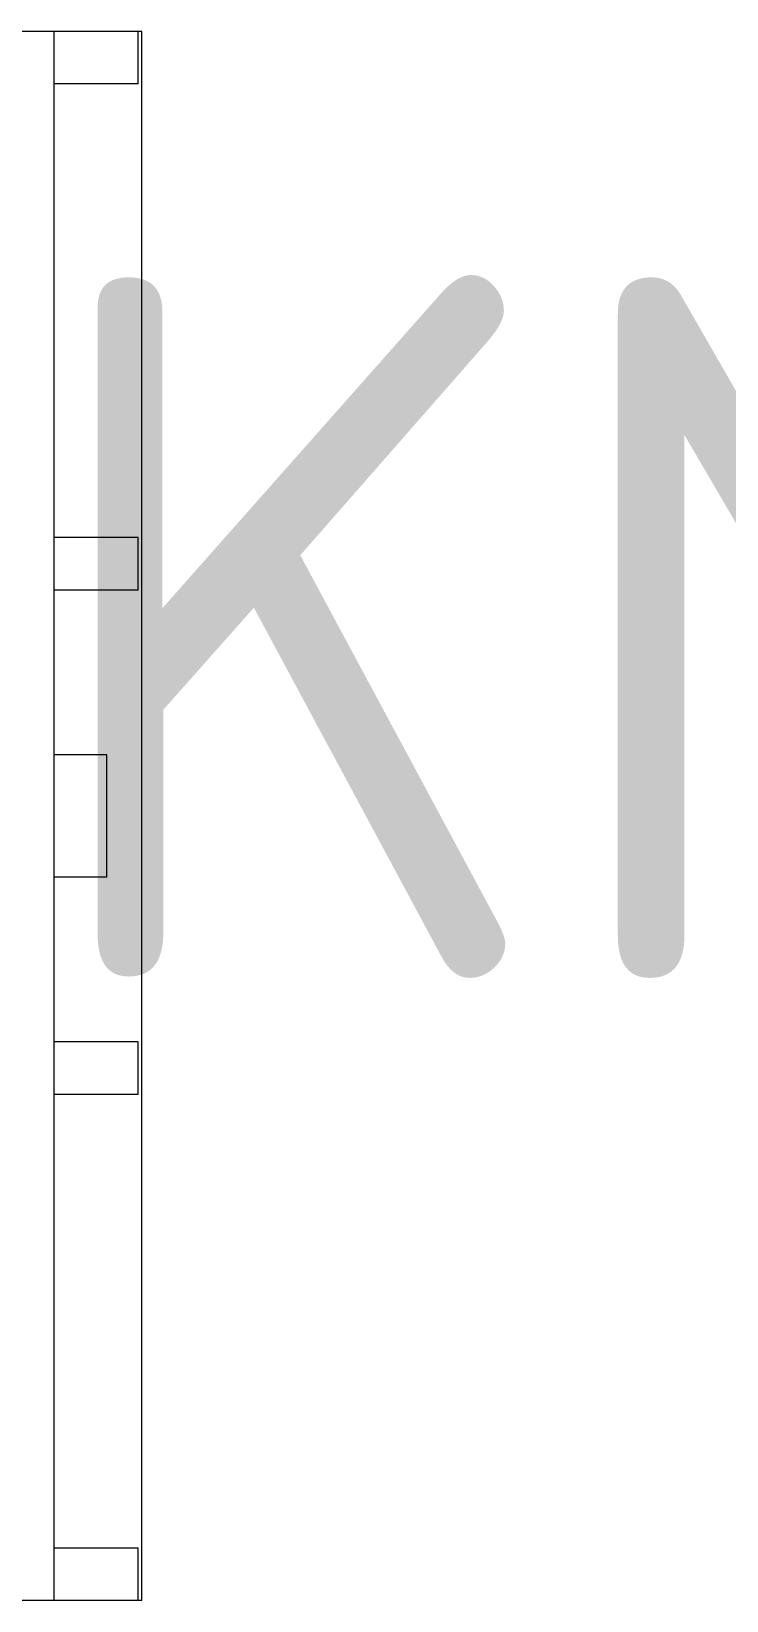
# Model space of a CAD drawing. Header units: millimetres. Extents: x 0 to 69574, y -5 to 41746.
# Drawn here: x 45504.84 to 45524.71, y 16280.24 to 16325.04 of the extents above; entities that cross this region are included whole.
import ezdxf
from ezdxf.enums import TextEntityAlignment as Align

# ---------------------------------------------------------------- set-up
doc = ezdxf.new("R2010")
doc.units = ezdxf.units.MM
doc.set_wipeout_variables(frame=1)
doc.layers.add('000-PI-Oprema', color=30, linetype='Continuous', lineweight=5)
doc.layers.add('000-PI_TEXT', color=7, linetype='Continuous')
doc.styles.add('PI0', font='isocpeur.ttf', dxfattribs={"width": 0.9})

# ---------------------------------------------------------------- blocks, each defined once
blk = doc.blocks.new('3RW4026-1BB14')
blk.add_wipeout([(45618.425, 37573.123), (45663.225, 37573.123), (45663.225, 37448.123), (45618.425, 37448.123)]).dxf.layer = '000-PI-Oprema'
at = {"layer": '000-PI-Oprema'}
for p, q in [((45618.425, 37448.123), (45618.425, 37542.623)), ((45663.225, 37448.123), (45663.225, 37542.623)), ((45618.425, 37450.623), (45663.225, 37450.623)), ((45619.925, 37448.223), (45619.925, 37450.623)), ((45632.875, 37448.223), (45632.875, 37450.623)), ((45634.375, 37448.223), (45634.375, 37450.623)), ((45639.075, 37449.123), (45639.075, 37450.623)), ((45642.575, 37449.123), (45642.575, 37450.623)), ((45647.275, 37448.223), (45647.275, 37450.623)), ((45648.775, 37448.223), (45648.775, 37450.623)), ((45661.725, 37448.223), (45661.725, 37450.623)), ((45639.075, 37449.123), (45642.575, 37449.123)), ((45618.425, 37448.223), (45619.925, 37448.223)), ((45618.425, 37448.123), (45663.225, 37448.123)), ((45632.875, 37448.223), (45634.375, 37448.223)), ((45647.275, 37448.223), (45648.775, 37448.223)), ((45661.725, 37448.223), (45663.225, 37448.223))]:
    blk.add_line(p, q, dxfattribs=at)
for centre, start, end in [((45622.075, 37453.123), 269.6066, 270), ((45623.325, 37453.123), 270, 270.3934), ((45658.325, 37453.123), 269.6066, 270.3934)]:
    blk.add_arc(centre, 2.5, start, end, dxfattribs=at)

msp = doc.modelspace()

# ---------------------------------------------------------------- block references
at = {"layer": '000-PI-Oprema', "rotation": 90}
msp.add_blockref('3RW4026-1BB14', (82956.118, -29338.182), dxfattribs=at)

# ---------------------------------------------------------------- next in the draw order: texts
at = {"layer": '000-PI_TEXT', "style": 'PI0', "width": 0.9}
msp.add_text('-KM 422 05', height=20, dxfattribs=at).set_placement((45558.128, 16308.054), align=Align.MIDDLE)

doc.saveas('drawing.dxf')
